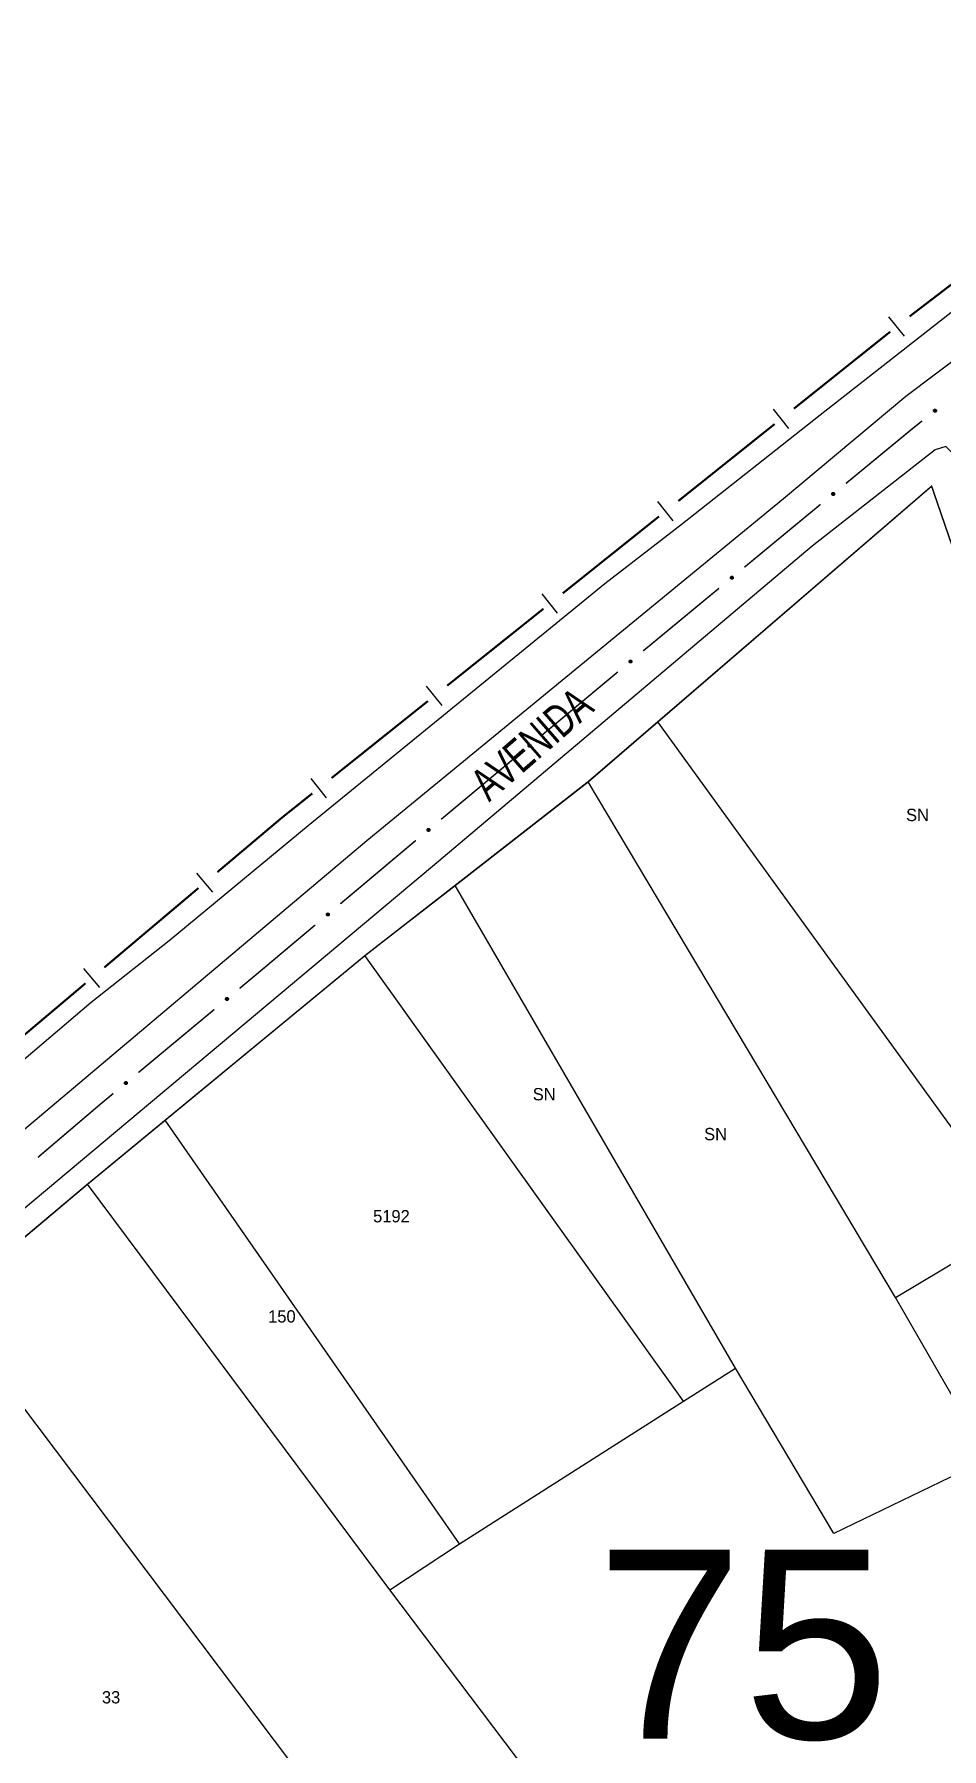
# Model space of a CAD drawing. Extents: x 205274 to 206027, y 4874968 to 4875995.
# Drawn here: x 205405.1 to 205515.4, y 4875175.8 to 4875384.4 of the extents above; entities that cross this region are included whole.
import ezdxf
from ezdxf.enums import TextEntityAlignment as Align

# ---------------------------------------------------------------- set-up
doc = ezdxf.new("R2010")
doc.units = 0
doc.header["$LTSCALE"] = 1.5
doc.header["$MEASUREMENT"] = 0
doc.linetypes.add('TRACO_25', pattern=[8, 3, -1, 1, -1, 1, -1])
for name, color, linetype in [('CD_MALHA_LOTES', 7, 'CONTINUOUS'), ('HD-CURSO-PERENE', 170, 'CONTINUOUS'), ('LM-LIM-SETORES-BAIRROS', 250, 'CONTINUOUS'), ('LM-TXT-LSB', 7, 'CONTINUOUS'), ('RU-QUADRA', 210, 'CONTINUOUS'), ('SV-EIXO-RUA-PAV', 20, 'CONTINUOUS'), ('SV-RUA-NAO-PAV', 7, 'CONTINUOUS'), ('SV-RUA-PAVIM', 7, 'CONTINUOUS'), ('SV-TXT-RUA-PAV', 7, 'CONTINUOUS'), ('Th_NmrPort', 1, 'CONTINUOUS')]:
    doc.layers.add(name, color=color, linetype=linetype)
doc.styles.add('ARIAL', font='ARIAL.SHX')
doc.styles.add('SWIS', font='swissko.ttf')

msp = doc.modelspace()

# ---------------------------------------------------------------- linework, layer by layer
at = {"layer": 'CD_MALHA_LOTES', "linetype": 'Continuous', "flags": 128}
for points in [[(205480.899918, 4875300.747752), (205514.215778, 4875329.42516)], [(205514.215778, 4875329.42516), (205537.441659, 4875261.859109)], [(205472.429741, 4875293.456849), (205480.899918, 4875300.747752)], [(205519.380678, 4875247.586774), (205480.899918, 4875300.747752)], [(205456.239127, 4875280.829363), (205472.429741, 4875293.456849)], [(205509.811194, 4875230.680685), (205472.429741, 4875293.456849)], [(205445.288981, 4875272.294003), (205456.239127, 4875280.829363)], [(205490.353242, 4875222.068149), (205456.239127, 4875280.829363)], [(205420.971042, 4875252.255008), (205445.288981, 4875272.294003)], [(205484.053332, 4875218.080863), (205445.288981, 4875272.294003)], [(205411.518126, 4875244.458094), (205420.971042, 4875252.255008)], [(205456.780301, 4875200.6963), (205420.971042, 4875252.255008)], [(205394.212622, 4875229.899414), (205411.518126, 4875244.458094)], [(205448.327256, 4875195.114101), (205411.518126, 4875244.458094)], [(205509.811194, 4875230.680685), (205521.294575, 4875237.538815)], [(205521.135084, 4875211.063241), (205509.811194, 4875230.680685)], [(205449.762679, 4875156.198197), (205394.212622, 4875229.899414)], [(205484.053332, 4875218.080863), (205490.353242, 4875222.068149)], [(205502.315098, 4875201.972231), (205490.353242, 4875222.068149)], [(205456.780301, 4875200.6963), (205484.053332, 4875218.080863)], [(205521.135084, 4875211.063241), (205502.315098, 4875201.972231)], [(205448.327256, 4875195.114101), (205456.780301, 4875200.6963)], [(205479.109098, 4875154.2843), (205448.327256, 4875195.114101)]]:
    msp.add_lwpolyline(points, dxfattribs=at)
at = {"layer": 'HD-CURSO-PERENE', "linetype": 'Continuous'}
msp.add_polyline3d([(205570.908065, 4875389.812592, 2.293762), (205558.54583, 4875381.750265, 2.293762), (205547.335355, 4875373.611153, 2.293762), (205534.896336, 4875364.243497, 2.293762), (205519.539522, 4875352.879454, 2.293762), (205500.65064, 4875338.060129, 2.293762), (205483.911713, 4875324.853268, 2.293762), (205474.467272, 4875317.558782, 2.293762), (205455.271255, 4875301.894831, 2.293762), (205438.378759, 4875288.073699, 2.293762), (205421.486264, 4875274.098998, 2.293762), (205411.965039, 4875266.574159, 2.293762), (205398.834963, 4875255.440469, 2.293762)], dxfattribs=at)
at = {"layer": 'LM-LIM-SETORES-BAIRROS', "const_width": 0.25}
for points in [[(205511.537261, 4875350.087076), (205523.45069, 4875359.201362)], [(205497.465834, 4875338.862626), (205509.182646, 4875348.228325)], [(205483.405659, 4875327.623788), (205495.122471, 4875336.989487)], [(205469.345485, 4875316.384949), (205481.062297, 4875325.750648)], [(205455.28531, 4875305.146111), (205467.002122, 4875314.51181)], [(205441.225136, 4875293.907272), (205452.941948, 4875303.272971)], [(205435.118039, 4875289.025635), (205438.881773, 4875292.034133)], [(205427.336539, 4875282.459531), (205434.97923, 4875288.908507)], [(205434.97923, 4875288.908507), (205435.118039, 4875289.025635)], [(205413.579696, 4875270.851376), (205425.043732, 4875280.524839)], [(205399.822853, 4875259.243221), (205411.286889, 4875268.916684)]]:
    msp.add_lwpolyline(points, dxfattribs=at)
at = {"layer": 'LM-LIM-SETORES-BAIRROS'}
for points in [[(205510.900337, 4875347.681024), (205509.027197, 4875350.024386)], [(205496.840162, 4875336.442185), (205494.967022, 4875338.785548)], [(205482.779988, 4875325.203347), (205480.906848, 4875327.546709)], [(205468.719813, 4875313.964508), (205466.846673, 4875316.307871)], [(205454.659638, 4875302.72567), (205452.786499, 4875305.069032)], [(205440.599464, 4875291.486831), (205438.726324, 4875293.830194)], [(205426.775347, 4875280.023333), (205424.840655, 4875282.31614)], [(205413.018504, 4875268.415178), (205411.083812, 4875270.707985)]]:
    msp.add_lwpolyline(points, dxfattribs=at)
at = {"layer": 'RU-QUADRA', "linetype": 'Continuous', "const_width": 0.18, "flags": 128}
msp.add_lwpolyline([(205565.821183, 4875175.210252), (205551.759112, 4875216.373589), (205546.288722, 4875233.278762), (205541.229415, 4875248.923284), (205537.441659, 4875261.859109), (205514.215778, 4875329.42516), (205480.899918, 4875300.747752), (205472.429741, 4875293.456849), (205456.239127, 4875280.829363), (205445.288981, 4875272.294003), (205420.971042, 4875252.255008), (205411.518126, 4875244.458094), (205394.212622, 4875229.899414), (205375.9244, 4875212.245353), (205366.713577, 4875204.826063), (205360.99837, 4875200.326775), (205329.733017, 4875175.713174), (205304.301224, 4875151.416062)], dxfattribs=at)
at = {"layer": 'SV-EIXO-RUA-PAV'}
for points in [[(205514.799354, 4875338.627103), (205514.79477, 4875338.57841), (205514.780874, 4875338.537498), (205514.759462, 4875338.506711), (205514.733447, 4875338.484439), (205514.704267, 4875338.464652), (205514.670445, 4875338.451193), (205514.629598, 4875338.44457), (205514.58072, 4875338.448825), (205514.539745, 4875338.465815), (205514.508439, 4875338.485192), (205514.483653, 4875338.510982), (205514.464906, 4875338.539651), (205514.452087, 4875338.575245), (205514.445779, 4875338.616706), (205514.451248, 4875338.665751), (205514.465146, 4875338.705767), (205514.486639, 4875338.735001), (205514.512724, 4875338.759755), (205514.542757, 4875338.779599), (205514.576033, 4875338.792619), (205514.617788, 4875338.798895), (205514.666125, 4875338.792856), (205514.706194, 4875338.779449), (205514.735722, 4875338.758373), (205514.759514, 4875338.732144), (205514.779717, 4875338.703117), (205514.794661, 4875338.669682), (205514.799354, 4875338.627103)], [(205502.425123, 4875328.486625), (205502.421125, 4875328.437881), (205502.407722, 4875328.396804), (205502.386682, 4875328.365762), (205502.360937, 4875328.343179), (205502.331996, 4875328.323042), (205502.298339, 4875328.309178), (205502.257574, 4875328.302064), (205502.208648, 4875328.305731), (205502.167472, 4875328.322227), (205502.135935, 4875328.341226), (205502.110841, 4875328.366716), (205502.09175, 4875328.395158), (205502.078504, 4875328.430595), (205502.071699, 4875328.471977), (205502.076577, 4875328.521084), (205502.089993, 4875328.561264), (205502.111133, 4875328.590755), (205502.136918, 4875328.61582), (205502.16671, 4875328.636025), (205502.199827, 4875328.649444), (205502.241504, 4875328.656222), (205502.28991, 4875328.650765), (205502.330137, 4875328.637841), (205502.359917, 4875328.617121), (205502.384022, 4875328.59118), (205502.404573, 4875328.562398), (205502.419918, 4875328.529145), (205502.425123, 4875328.486625)], [(205490.089334, 4875318.297295), (205490.085416, 4875318.248544), (205490.072079, 4875318.207446), (205490.051089, 4875318.17637), (205490.025381, 4875318.153745), (205489.996473, 4875318.133561), (205489.962838, 4875318.119642), (205489.922085, 4875318.112462), (205489.873153, 4875318.11605), (205489.831951, 4875318.132479), (205489.800383, 4875318.151427), (205489.775248, 4875318.176876), (205489.756111, 4875318.205287), (205489.742807, 4875318.240703), (205489.735934, 4875318.282073), (205489.740733, 4875318.331189), (205489.754084, 4875318.37139), (205489.775176, 4875318.400916), (205489.80092, 4875318.426023), (205489.83068, 4875318.446275), (205489.863775, 4875318.459748), (205489.905441, 4875318.466593), (205489.953855, 4875318.461215), (205489.994103, 4875318.448356), (205490.023917, 4875318.427685), (205490.048065, 4875318.401783), (205490.068661, 4875318.373035), (205490.084061, 4875318.339807), (205490.089334, 4875318.297295)], [(205477.759785, 4875308.100129), (205477.755866, 4875308.051378), (205477.742529, 4875308.01028), (205477.721539, 4875307.979204), (205477.695831, 4875307.956579), (205477.666923, 4875307.936395), (205477.633288, 4875307.922476), (205477.592535, 4875307.915296), (205477.543604, 4875307.918883), (205477.502401, 4875307.935313), (205477.470833, 4875307.954261), (205477.445698, 4875307.97971), (205477.426561, 4875308.008121), (205477.413258, 4875308.043537), (205477.406385, 4875308.084907), (205477.411183, 4875308.134022), (205477.424535, 4875308.174224), (205477.445626, 4875308.203749), (205477.47137, 4875308.228856), (205477.50113, 4875308.249109), (205477.534225, 4875308.262582), (205477.575891, 4875308.269427), (205477.624305, 4875308.264048), (205477.664554, 4875308.25119), (205477.694367, 4875308.230519), (205477.718515, 4875308.204616), (205477.739112, 4875308.175868), (205477.754511, 4875308.14264), (205477.759785, 4875308.100129)], [(205465.471812, 4875297.85373), (205465.46812, 4875297.804961), (205465.454974, 4875297.763801), (205465.434129, 4875297.732628), (205465.408526, 4875297.709884), (205465.379713, 4875297.689566), (205465.346143, 4875297.67549), (205465.305424, 4875297.668121), (205465.256476, 4875297.671481), (205465.215197, 4875297.687719), (205465.183542, 4875297.706519), (205465.158289, 4875297.731851), (205465.139019, 4875297.760173), (205465.125552, 4875297.795527), (205465.118486, 4875297.836864), (205465.123056, 4875297.886001), (205465.136221, 4875297.926265), (205465.157174, 4875297.955888), (205465.182802, 4875297.981114), (205465.212467, 4875298.001505), (205465.245499, 4875298.015132), (205465.287133, 4875298.022171), (205465.335571, 4875298.017018), (205465.375879, 4875298.004346), (205465.405788, 4875297.983814), (205465.430056, 4875297.958024), (205465.450787, 4875297.929372), (205465.466341, 4875297.896216), (205465.471812, 4875297.85373)], [(205453.189828, 4875287.599322), (205453.186136, 4875287.550553), (205453.17299, 4875287.509394), (205453.152146, 4875287.47822), (205453.126543, 4875287.455476), (205453.097729, 4875287.435158), (205453.064159, 4875287.421082), (205453.02344, 4875287.413713), (205452.974493, 4875287.417073), (205452.933214, 4875287.433311), (205452.901558, 4875287.452112), (205452.876305, 4875287.477443), (205452.857036, 4875287.505765), (205452.843568, 4875287.541119), (205452.836503, 4875287.582457), (205452.841073, 4875287.631594), (205452.854237, 4875287.671857), (205452.875191, 4875287.70148), (205452.900818, 4875287.726707), (205452.930483, 4875287.747097), (205452.963516, 4875287.760724), (205453.005149, 4875287.767763), (205453.053588, 4875287.76261), (205453.093895, 4875287.749939), (205453.123805, 4875287.729406), (205453.148073, 4875287.703617), (205453.168803, 4875287.674965), (205453.184357, 4875287.641809), (205453.189828, 4875287.599322)], [(205440.937643, 4875277.309955), (205440.934122, 4875277.261174), (205440.921122, 4875277.219968), (205440.900387, 4875277.188721), (205440.874865, 4875277.165887), (205440.846123, 4875277.145468), (205440.812603, 4875277.131274), (205440.77191, 4875277.123761), (205440.72295, 4875277.126949), (205440.681615, 4875277.143041), (205440.649893, 4875277.16173), (205440.624551, 4875277.186973), (205440.605182, 4875277.215227), (205440.59159, 4875277.250533), (205440.584379, 4875277.291846), (205440.588776, 4875277.340998), (205440.601798, 4875277.381308), (205440.622648, 4875277.411004), (205440.648186, 4875277.436321), (205440.677779, 4875277.456816), (205440.710763, 4875277.470559), (205440.752372, 4875277.477745), (205440.800828, 4875277.472762), (205440.84118, 4875277.460233), (205440.871162, 4875277.439806), (205440.89552, 4875277.414102), (205440.916351, 4875277.385523), (205440.932022, 4875277.352422), (205440.937643, 4875277.309955)], [(205428.676996, 4875267.02922), (205428.673222, 4875266.980457), (205428.660007, 4875266.93932), (205428.63911, 4875266.908182), (205428.613469, 4875266.885481), (205428.584621, 4875266.865211), (205428.551028, 4875266.851192), (205428.510296, 4875266.843891), (205428.461354, 4875266.847334), (205428.420103, 4875266.863641), (205428.388479, 4875266.882495), (205428.363268, 4875266.907869), (205428.344047, 4875266.936223), (205428.330638, 4875266.9716), (205428.323643, 4875267.01295), (205428.328296, 4875267.062079), (205428.341528, 4875267.10232), (205428.362531, 4875267.131908), (205428.388201, 4875267.157091), (205428.4179, 4875267.177432), (205428.450956, 4875267.191003), (205428.492601, 4875267.197972), (205428.541031, 4875267.192737), (205428.581317, 4875267.179998), (205428.611192, 4875267.159415), (205428.635416, 4875267.133585), (205428.656098, 4875267.104898), (205428.671597, 4875267.071716), (205428.676996, 4875267.02922)], [(205416.377763, 4875256.795507), (205416.373989, 4875256.746745), (205416.360774, 4875256.705607), (205416.339877, 4875256.674469), (205416.314236, 4875256.651768), (205416.285388, 4875256.631499), (205416.251795, 4875256.61748), (205416.211063, 4875256.610179), (205416.162121, 4875256.613621), (205416.12087, 4875256.629928), (205416.089246, 4875256.648782), (205416.064036, 4875256.674157), (205416.044814, 4875256.702511), (205416.031406, 4875256.737887), (205416.02441, 4875256.779237), (205416.029063, 4875256.828366), (205416.042295, 4875256.868607), (205416.063299, 4875256.898195), (205416.088968, 4875256.923378), (205416.118668, 4875256.943719), (205416.151723, 4875256.95729), (205416.193368, 4875256.964259), (205416.241798, 4875256.959024), (205416.282085, 4875256.946285), (205416.311959, 4875256.925702), (205416.336184, 4875256.899872), (205416.356866, 4875256.871185), (205416.372364, 4875256.838003), (205416.377763, 4875256.795507)]]:
    msp.add_lwpolyline(points, close=True, dxfattribs=at)
for points in [[(205514.617788, 4875338.798895), (205514.445779, 4875338.616706)], [(205514.639923, 4875338.792277), (205514.450985, 4875338.598282)], [(205514.576033, 4875338.792619), (205514.451248, 4875338.665751)], [(205514.666125, 4875338.792856), (205514.452087, 4875338.575245)], [(205514.594111, 4875338.790452), (205514.454268, 4875338.646452)], [(205514.68384, 4875338.785573), (205514.461524, 4875338.56123)], [(205514.556411, 4875338.782894), (205514.46289, 4875338.690161)], [(205514.706194, 4875338.779449), (205514.464906, 4875338.539651)], [(205514.542757, 4875338.779599), (205514.465146, 4875338.705767)], [(205514.717772, 4875338.767336), (205514.476317, 4875338.527599)], [(205514.735722, 4875338.758373), (205514.483653, 4875338.510982)], [(205514.745323, 4875338.743967), (205514.495778, 4875338.501225)], [(205514.759514, 4875338.732144), (205514.508439, 4875338.485192)], [(205514.767351, 4875338.714403), (205514.529086, 4875338.477232)], [(205514.779717, 4875338.703117), (205514.539745, 4875338.465815)], [(205514.783415, 4875338.683546), (205514.56408, 4875338.459849)], [(205514.794661, 4875338.669682), (205514.58072, 4875338.448825)], [(205514.795225, 4875338.649267), (205514.606726, 4875338.450372)], [(205514.799354, 4875338.627103), (205514.629598, 4875338.44457)], [(205514.795779, 4875338.600681), (205514.65552, 4875338.452844)], [(205514.79477, 4875338.57841), (205514.670445, 4875338.451193)], [(205514.786949, 4875338.555054), (205514.693636, 4875338.464239)], [(205514.780874, 4875338.537498), (205514.704267, 4875338.464652)], [(205502.241504, 4875328.656222), (205502.071699, 4875328.471977)], [(205502.199827, 4875328.649444), (205502.076577, 4875328.521084)], [(205502.263717, 4875328.64987), (205502.077125, 4875328.453617)], [(205502.28991, 4875328.650765), (205502.078504, 4875328.430595)], [(205502.21793, 4875328.647494), (205502.079829, 4875328.501823)], [(205502.180324, 4875328.639484), (205502.087925, 4875328.545633)], [(205502.307711, 4875328.643695), (205502.08811, 4875328.416694)], [(205502.16671, 4875328.636025), (205502.089993, 4875328.561264)], [(205502.330137, 4875328.637841), (205502.09175, 4875328.395158)], [(205502.34186, 4875328.625867), (205502.103306, 4875328.383243)], [(205502.359917, 4875328.617121), (205502.110841, 4875328.366716)], [(205502.369691, 4875328.602831), (205502.123083, 4875328.357106)], [(205502.384022, 4875328.59118), (205502.135935, 4875328.341226)], [(205502.392072, 4875328.573535), (205502.156676, 4875328.333515)], [(205502.404573, 4875328.562398), (205502.167472, 4875328.322227)], [(205502.408506, 4875328.542872), (205502.191878, 4875328.316555)], [(205502.419918, 4875328.529145), (205502.208648, 4875328.305731)], [(205502.420728, 4875328.508738), (205502.234634, 4875328.307591)], [(205502.425123, 4875328.486625), (205502.257574, 4875328.302064)], [(205502.421866, 4875328.460162), (205502.283395, 4875328.31065)], [(205502.421125, 4875328.437881), (205502.298339, 4875328.309178)], [(205502.413585, 4875328.414432), (205502.321371, 4875328.322502)], [(205502.407722, 4875328.396804), (205502.331996, 4875328.323042)], [(205489.905441, 4875318.466593), (205489.735934, 4875318.282073)], [(205489.863775, 4875318.459748), (205489.740733, 4875318.331189)], [(205489.927664, 4875318.460278), (205489.741391, 4875318.263723)], [(205489.953855, 4875318.461215), (205489.742807, 4875318.240703)], [(205489.881881, 4875318.457828), (205489.744016, 4875318.311933)], [(205489.844288, 4875318.449756), (205489.752041, 4875318.355756)], [(205489.971668, 4875318.454174), (205489.752435, 4875318.226818)], [(205489.83068, 4875318.446275), (205489.754084, 4875318.37139)], [(205489.994103, 4875318.448356), (205489.756111, 4875318.205287)], [(205490.005846, 4875318.436401), (205489.767685, 4875318.193391)], [(205490.023917, 4875318.427685), (205489.775248, 4875318.176876)], [(205490.033714, 4875318.413411), (205489.787505, 4875318.167286)], [(205490.048065, 4875318.401783), (205489.800383, 4875318.151427)], [(205490.056143, 4875318.384151), (205489.821137, 4875318.14375)], [(205490.068661, 4875318.373035), (205489.831951, 4875318.132479)], [(205490.072626, 4875318.353515), (205489.856365, 4875318.126846)], [(205490.084061, 4875318.339807), (205489.873153, 4875318.11605)], [(205490.084904, 4875318.319401), (205489.899136, 4875318.117952)], [(205490.089334, 4875318.297295), (205489.922085, 4875318.112462)], [(205490.086121, 4875318.270827), (205489.947892, 4875318.12109)], [(205490.085416, 4875318.248544), (205489.962838, 4875318.119642)], [(205490.077914, 4875318.225083), (205489.985849, 4875318.133004)], [(205490.072079, 4875318.207446), (205489.996473, 4875318.133561)], [(205477.575891, 4875308.269427), (205477.406385, 4875308.084907)], [(205477.534225, 4875308.262582), (205477.411183, 4875308.134022)], [(205477.598114, 4875308.263112), (205477.411841, 4875308.066556)], [(205477.624305, 4875308.264048), (205477.413258, 4875308.043537)], [(205477.552331, 4875308.260661), (205477.414466, 4875308.114767)], [(205477.514738, 4875308.25259), (205477.422491, 4875308.158589)], [(205477.642119, 4875308.257008), (205477.422885, 4875308.029651)], [(205477.50113, 4875308.249109), (205477.424535, 4875308.174224)], [(205477.664554, 4875308.25119), (205477.426561, 4875308.008121)], [(205477.676296, 4875308.239235), (205477.438135, 4875307.996225)], [(205477.694367, 4875308.230519), (205477.445698, 4875307.97971)], [(205477.704164, 4875308.216244), (205477.457955, 4875307.970119)], [(205477.718515, 4875308.204616), (205477.470833, 4875307.954261)], [(205477.726593, 4875308.186984), (205477.491587, 4875307.946583)], [(205477.739112, 4875308.175868), (205477.502401, 4875307.935313)], [(205477.743076, 4875308.156349), (205477.526816, 4875307.92968)], [(205477.754511, 4875308.14264), (205477.543604, 4875307.918883)], [(205477.755354, 4875308.122234), (205477.569586, 4875307.920785)], [(205477.759785, 4875308.100129), (205477.592535, 4875307.915296)], [(205477.756571, 4875308.07366), (205477.618342, 4875307.923924)], [(205477.755866, 4875308.051378), (205477.633288, 4875307.922476)], [(205477.748364, 4875308.027917), (205477.656299, 4875307.935837)], [(205477.742529, 4875308.01028), (205477.666923, 4875307.936395)], [(205465.287133, 4875298.022171), (205465.118486, 4875297.836864)], [(205465.245499, 4875298.015132), (205465.123056, 4875297.886001)], [(205465.309385, 4875298.015959), (205465.124028, 4875297.818539)], [(205465.335571, 4875298.017018), (205465.125552, 4875297.795527)], [(205465.263614, 4875298.013296), (205465.126429, 4875297.866761)], [(205465.226059, 4875298.005049), (205465.13425, 4875297.910621)], [(205465.353417, 4875298.01006), (205465.135244, 4875297.781686)], [(205465.212467, 4875298.001505), (205465.136221, 4875297.926265)], [(205465.375879, 4875298.004346), (205465.139019, 4875297.760173)], [(205465.387677, 4875297.992446), (205465.150649, 4875297.748331)], [(205465.405788, 4875297.983814), (205465.158289, 4875297.731851)], [(205465.415652, 4875297.969585), (205465.17059, 4875297.722318)], [(205465.430056, 4875297.958024), (205465.183542, 4875297.706519)], [(205465.438216, 4875297.94043), (205465.204331, 4875297.698938)], [(205465.450787, 4875297.929372), (205465.215197, 4875297.687719)], [(205465.454842, 4875297.909871), (205465.239638, 4875297.682199)], [(205465.466341, 4875297.896216), (205465.256476, 4875297.671481)], [(205465.467278, 4875297.875815), (205465.28245, 4875297.673504)], [(205465.471812, 4875297.85373), (205465.305424, 4875297.668121)], [(205465.468721, 4875297.827247), (205465.331191, 4875297.676869)], [(205465.46812, 4875297.804961), (205465.346143, 4875297.67549)], [(205465.460727, 4875297.781466), (205465.369091, 4875297.688959)], [(205465.454974, 4875297.763801), (205465.379713, 4875297.689566)], [(205453.005149, 4875287.767763), (205452.836503, 4875287.582457)], [(205452.963516, 4875287.760724), (205452.841073, 4875287.631594)], [(205453.027401, 4875287.761551), (205452.842044, 4875287.564132)], [(205453.053588, 4875287.76261), (205452.843568, 4875287.541119)], [(205452.98163, 4875287.758888), (205452.844445, 4875287.612354)], [(205452.944075, 4875287.750642), (205452.852266, 4875287.656213)], [(205453.071434, 4875287.755652), (205452.85326, 4875287.527278)], [(205452.930483, 4875287.747097), (205452.854237, 4875287.671857)], [(205453.093895, 4875287.749939), (205452.857036, 4875287.505765)], [(205453.105693, 4875287.738038), (205452.868666, 4875287.493923)], [(205453.123805, 4875287.729406), (205452.876305, 4875287.477443)], [(205453.133668, 4875287.715178), (205452.888607, 4875287.46791)], [(205453.148073, 4875287.703617), (205452.901558, 4875287.452112)], [(205453.156233, 4875287.686022), (205452.922347, 4875287.444531)], [(205453.168803, 4875287.674965), (205452.933214, 4875287.433311)], [(205453.172858, 4875287.655464), (205452.957654, 4875287.427791)], [(205453.184357, 4875287.641809), (205452.974493, 4875287.417073)], [(205453.185295, 4875287.621407), (205453.000466, 4875287.419096)], [(205453.189828, 4875287.599322), (205453.02344, 4875287.413713)], [(205453.186738, 4875287.572839), (205453.049207, 4875287.422461)], [(205453.186136, 4875287.550553), (205453.064159, 4875287.421082)], [(205453.178744, 4875287.527058), (205453.087107, 4875287.434551)], [(205453.17299, 4875287.509394), (205453.097729, 4875287.435158)], [(205440.752372, 4875277.477745), (205440.584379, 4875277.291846)], [(205440.710763, 4875277.470559), (205440.588776, 4875277.340998)], [(205440.774646, 4875277.471611), (205440.589985, 4875277.27354)], [(205440.800828, 4875277.472762), (205440.59159, 4875277.250533)], [(205440.728884, 4875277.468787), (205440.592216, 4875277.32177)], [(205440.691359, 4875277.460408), (205440.599883, 4875277.365657)], [(205440.818698, 4875277.465867), (205440.601331, 4875277.236727)], [(205440.677779, 4875277.456816), (205440.601798, 4875277.381308)], [(205440.84118, 4875277.460233), (205440.605182, 4875277.215227)], [(205440.85302, 4875277.448374), (205440.616853, 4875277.203426)], [(205440.871162, 4875277.439806), (205440.624551, 4875277.186973)], [(205440.881075, 4875277.425612), (205440.636886, 4875277.177483)], [(205440.89552, 4875277.414102), (205440.649893, 4875277.16173)], [(205440.903742, 4875277.396537), (205440.670709, 4875277.154223)], [(205440.916351, 4875277.385523), (205440.681615, 4875277.143041)], [(205440.920476, 4875277.366037), (205440.706074, 4875277.137608)], [(205440.932022, 4875277.352422), (205440.72295, 4875277.126949)], [(205440.933031, 4875277.332024), (205440.748917, 4875277.129063)], [(205440.937643, 4875277.309955), (205440.77191, 4875277.123761)], [(205440.934645, 4875277.283461), (205440.797645, 4875277.1326)], [(205440.934122, 4875277.261174), (205440.812603, 4875277.131274)], [(205440.926813, 4875277.237652), (205440.835503, 4875277.144824)], [(205440.921122, 4875277.219968), (205440.846123, 4875277.145468)], [(205428.492601, 4875267.197972), (205428.323643, 4875267.01295)], [(205428.450956, 4875267.191003), (205428.328296, 4875267.062079)], [(205428.514843, 4875267.191722), (205428.329154, 4875266.994615)], [(205428.541031, 4875267.192737), (205428.330638, 4875266.9716)], [(205428.469067, 4875267.189136), (205428.331636, 4875267.042833)], [(205428.431498, 4875267.180953), (205428.339531, 4875267.086679)], [(205428.558865, 4875267.185749), (205428.340307, 4875266.957743)], [(205428.4179, 4875267.177432), (205428.341528, 4875267.10232)], [(205428.581317, 4875267.179998), (205428.344047, 4875266.936223)], [(205428.593095, 4875267.168078), (205428.355657, 4875266.924362)], [(205428.611192, 4875267.159415), (205428.363268, 4875266.907869)], [(205428.621031, 4875267.14517), (205428.375554, 4875266.898316)], [(205428.635416, 4875267.133585), (205428.388479, 4875266.882495)], [(205428.643547, 4875267.115977), (205428.409255, 4875266.874879)], [(205428.656098, 4875267.104898), (205428.420103, 4875266.863641)], [(205428.660121, 4875267.08539), (205428.444534, 4875266.858081)], [(205428.671597, 4875267.071716), (205428.461354, 4875266.847334)], [(205428.6725, 4875267.051312), (205428.487331, 4875266.849313)], [(205428.676996, 4875267.02922), (205428.510296, 4875266.843891)], [(205428.673861, 4875267.002742), (205428.536077, 4875266.852596)], [(205428.673222, 4875266.980457), (205428.551028, 4875266.851192)], [(205428.66579, 4875266.956975), (205428.573998, 4875266.864622)], [(205428.660007, 4875266.93932), (205428.584621, 4875266.865211)], [(205416.193368, 4875256.964259), (205416.02441, 4875256.779237)], [(205416.151723, 4875256.95729), (205416.029063, 4875256.828366)], [(205416.21561, 4875256.95801), (205416.029921, 4875256.760902)], [(205416.241798, 4875256.959024), (205416.031406, 4875256.737887)], [(205416.169834, 4875256.955423), (205416.032403, 4875256.80912)], [(205416.132266, 4875256.94724), (205416.040298, 4875256.852966)], [(205416.259632, 4875256.952036), (205416.041075, 4875256.72403)], [(205416.118668, 4875256.943719), (205416.042295, 4875256.868607)], [(205416.282085, 4875256.946285), (205416.044814, 4875256.702511)], [(205416.293862, 4875256.934365), (205416.056424, 4875256.690649)], [(205416.311959, 4875256.925702), (205416.064036, 4875256.674157)], [(205416.321798, 4875256.911457), (205416.076321, 4875256.664603)], [(205416.336184, 4875256.899872), (205416.089246, 4875256.648782)], [(205416.344314, 4875256.882264), (205416.110023, 4875256.641166)], [(205416.356866, 4875256.871185), (205416.12087, 4875256.629928)], [(205416.360888, 4875256.851677), (205416.145301, 4875256.624368)], [(205416.372364, 4875256.838003), (205416.162121, 4875256.613621)], [(205416.373267, 4875256.8176), (205416.188098, 4875256.6156)], [(205416.377763, 4875256.795507), (205416.211063, 4875256.610179)], [(205416.374628, 4875256.76903), (205416.236845, 4875256.618883)], [(205416.373989, 4875256.746745), (205416.251795, 4875256.61748)], [(205416.366557, 4875256.723262), (205416.274766, 4875256.63091)], [(205416.360774, 4875256.705607), (205416.285388, 4875256.631499)]]:
    msp.add_lwpolyline(points, dxfattribs=at)
at = {"layer": 'SV-EIXO-RUA-PAV', "const_width": 0.18}
for points in [[(205512.280733, 4875336.742589), (205511.734992, 4875336.303637)], [(205513.059956, 4875337.369335), (205512.280733, 4875336.742589)], [(205511.734992, 4875336.303637), (205503.787494, 4875329.752321)], [(205500.700977, 4875327.20803), (205497.614461, 4875324.663739)], [(205497.588842, 4875324.642621), (205491.449651, 4875319.565198)], [(205497.614461, 4875324.663739), (205497.588842, 4875324.642621)], [(205488.367264, 4875317.015906), (205479.120102, 4875309.368031)], [(205476.035078, 4875306.81656), (205466.826216, 4875299.127946)], [(205476.037714, 4875306.81874), (205476.035078, 4875306.81656)], [(205463.75572, 4875296.564344), (205454.544233, 4875288.873539)], [(205450.849196, 4875285.788498), (205442.287551, 4875278.588934)], [(205451.473737, 4875286.309937), (205450.849196, 4875285.788498)], [(205439.226103, 4875276.014534), (205432.337844, 4875270.222135)], [(205431.92394, 4875269.874079), (205430.033544, 4875268.301154)], [(205432.337844, 4875270.222135), (205431.92394, 4875269.874079)], [(205426.958736, 4875265.742726), (205417.734312, 4875258.067441)], [(205414.659504, 4875255.509013), (205413.890801, 4875254.869406)], [(205413.142058, 4875254.246406), (205405.509269, 4875247.745599)], [(205413.890801, 4875254.869406), (205413.142058, 4875254.246406)]]:
    msp.add_lwpolyline(points, dxfattribs=at)
at = {"layer": 'SV-RUA-NAO-PAV', "linetype": 'TRACO_25'}
msp.add_polyline3d([(205564.482406, 4875180.918278, 3.259781), (205557.07642, 4875203.537829, 3.581788), (205552.592248, 4875220.492375, 3.656097), (205551.050158, 4875234.071909, 3.978103), (205547.855728, 4875248.774407, 4.027643), (205541.840458, 4875266.322266, 4.374419), (205526.792937, 4875307.713062, 4.671655), (205516.894838, 4875333.325867, 5.092741), (205515.946089, 4875334.266012, 5.11751), (205514.636027, 4875333.848827, 5.067971)], dxfattribs=at)
at = {"layer": 'SV-RUA-PAVIM', "linetype": 'Continuous'}
for points in [[(205771.770585, 4875603.921134, 4.634539), (205769.439529, 4875596.817065, 4.549), (205766.291929, 4875587.60394, 4.409028), (205762.829163, 4875578.460882, 4.339041), (205759.792731, 4875571.157784, 4.339041), (205755.182595, 4875560.682612, 3.902313), (205750.627797, 4875551.055398, 3.828629), (205744.316986, 4875539.863405, 3.828629), (205737.021997, 4875527.658997, 3.812254), (205728.085071, 4875513.847384, 5.612905), (205718.260406, 4875499.620576, 5.761523), (205706.074701, 4875484.656478, 5.761523), (205681.374922, 4875460.374474, 5.761523), (205658.00539, 4875441.333494, 5.662444), (205606.990239, 4875405.835964, 5.513825), (205568.711758, 4875382.741942, 5.340437), (205540.095109, 4875362.224628, 5.11751), (205511.063268, 4875340.327061, 4.869813), (205496.219295, 4875327.883949, 4.869813), (205445.503963, 4875286.259197, 4.869813), (205381.608803, 4875232.402102, 4.869813), (205305.775385, 4875170.00046, 6.504614), (205298.684696, 4875162.794262, 6.826621), (205296.488647, 4875158.986065, 7.049548)], [(205514.636027, 4875333.848827, 4.993661), (205499.669081, 4875322.113283, 4.993661), (205453.485507, 4875283.138546, 5.043201), (205357.824177, 4875202.930027, 5.489056), (205309.482595, 4875162.012674, 6.752311), (205304.541673, 4875155.817995, 6.752311), (205301.657148, 4875148.622367, 6.752311), (205300.078179, 4875140.961392, 7.222936), (205290.146754, 4875066.057943, 7.644021), (205283.491842, 4875011.624375, 7.644021)]]:
    msp.add_polyline3d(points, dxfattribs=at)

# ---------------------------------------------------------------- texts
at = {"layer": 'LM-TXT-LSB', "style": 'SWIS'}
msp.add_text('75', height=23, dxfattribs=at).set_placement((205473.407225, 4875176.980073))
at = {"layer": 'SV-TXT-RUA-PAV', "style": 'ARIAL', "width": 0.7}
msp.add_text('AVENIDA', height=4, rotation=41, dxfattribs=at).set_placement((205460.395391, 4875290.923546))
at = {"layer": 'Th_NmrPort', "color": 1}
for s, p in [('SN', (205511.107815, 4875289.416238)), ('SN', (205465.696448, 4875255.429114)), ('SN', (205486.545692, 4875250.573811)), ('5192', (205446.275235, 4875240.577598)), ('150', (205433.507669, 4875228.385995)), ('33', (205413.287733, 4875182.028352))]:
    msp.add_text(s, height=1.5, dxfattribs=at).set_placement(p, align=Align.MIDDLE_LEFT)

doc.saveas('drawing.dxf')
